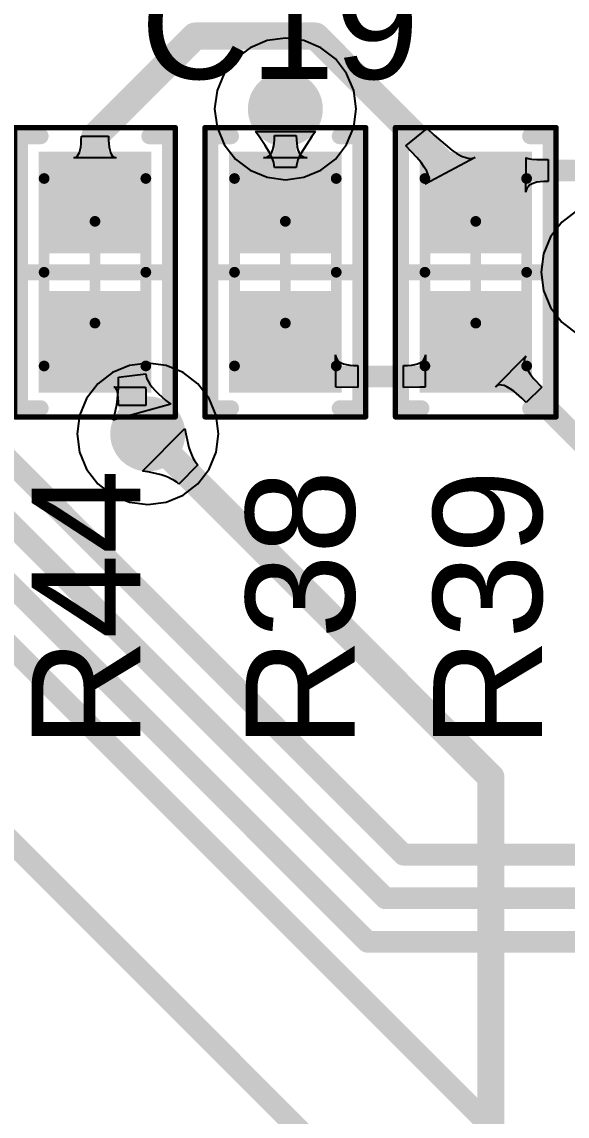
# Model space of a CAD drawing. Header units: inches. Extents: x -0.01 to 3.94, y -0.06 to 4.68.
# Drawn here: x 1.4131 to 1.6136, y 2.6799 to 3.082 of the extents above; entities that cross this region are included whole.
import ezdxf

# ---------------------------------------------------------------- set-up
doc = ezdxf.new("R2010")
doc.units = ezdxf.units.IN
doc.header["$MEASUREMENT"] = 0
for name, color, linetype in [('Bottom Layer', 5, 'Continuous'), ('Int1 -GND)', 16, 'Continuous'), ('Int2 -PWR)', 76, 'Continuous'), ('Top 3D Body', 56, 'Continuous'), ('Top Courtyard', 56, 'Continuous'), ('Top Layer', 1, 'Continuous'), ('Top Overlay', 2, 'Continuous'), ('Top Paste', 8, 'Continuous'), ('Top Solder', 216, 'Continuous'), ('Via Holes', 16, 'Continuous')]:
    doc.layers.add(name, color=color, linetype=linetype)
doc.styles.add('Arial', font='', dxfattribs={"height": 0.2})
doc.styles.get('Arial').set_extended_font_data('Arial')

# ---------------------------------------------------------------- blocks, each defined once
blk = doc.blocks.new('RES_0603_1608_510')
at = {"layer": 'Top Layer'}
for points in [[(-0.0423224, -0.0187009), (-0.0423224, 0.0187007), (-0.008857800000000002, 0.0187007), (-0.008857799999999997, -0.0187009)], [(0.008857600000000004, -0.0187009), (0.008857599999999997, 0.0187007), (0.0423222, 0.0187007), (0.0423222, -0.0187009)]]:
    blk.add_hatch(color=1, dxfattribs=at).paths.add_polyline_path(points)
at = {"layer": 'Top Paste'}
for points in [[(-0.0423224, -0.0187009), (-0.0423224, 0.0187007), (-0.008857800000000002, 0.0187007), (-0.008857799999999997, -0.0187009)], [(0.008857600000000004, -0.0187009), (0.008857599999999997, 0.0187007), (0.0423222, 0.0187007), (0.0423222, -0.0187009)]]:
    blk.add_hatch(color=8, dxfattribs=at).paths.add_polyline_path(points)
at = {"layer": 'Top Solder'}
for points in [[(-0.0442909, -0.0206694), (-0.0442909, 0.0206692), (-0.006889300000000003, 0.0206692), (-0.006889299999999998, -0.0206694)], [(0.006889100000000003, -0.0206694), (0.006889099999999997, 0.0206692), (0.0442907, 0.0206692), (0.0442907, -0.0206694)]]:
    blk.add_hatch(color=216, dxfattribs=at).paths.add_polyline_path(points)
at = {"layer": 'Top 3D Body'}
for points in [[(0.0344479, 0.0186999, 0.003937, 0.003937, 0), (-0.0344481, 0.0186999, 0.003937, 0.003937, 0)], [(-0.0344481, -0.0187001, 0.003937, 0.003937, 0), (-0.0344481, 0.0186999, 0.003937, 0.003937, 0)], [(0.0344479, -0.0187001, 0.003937, 0.003937, 0), (0.0344479, 0.0186999, 0.003937, 0.003937, 0)], [(0.0344479, -0.0187001, 0.003937, 0.003937, 0), (-0.0344481, -0.0187001, 0.003937, 0.003937, 0)]]:
    blk.add_lwpolyline(points, format="xyseb", dxfattribs=at)
for points in [[(-0.0354323, 0.0186999, 0.0019685, 0.0019685, 1), (-0.0334639, 0.0186999, 0.0019685, 0.0019685, 1)], [(-0.0354323, 0.0186999, 0.0019685, 0.0019685, 1), (-0.0334639, 0.0186999, 0.0019685, 0.0019685, 1)], [(0.0334637, 0.0186999, 0.0019685, 0.0019685, 1), (0.0354321, 0.0186999, 0.0019685, 0.0019685, 1)], [(0.0334637, 0.0186999, 0.0019685, 0.0019685, 1), (0.0354321, 0.0186999, 0.0019685, 0.0019685, 1)], [(-0.0354323, -0.0187001, 0.0019685, 0.0019685, 1), (-0.0334639, -0.0187001, 0.0019685, 0.0019685, 1)], [(-0.0354323, -0.0187001, 0.0019685, 0.0019685, 1), (-0.0334639, -0.0187001, 0.0019685, 0.0019685, 1)], [(0.0334637, -0.0187001, 0.0019685, 0.0019685, 1), (0.0354321, -0.0187001, 0.0019685, 0.0019685, 1)], [(0.0334637, -0.0187001, 0.0019685, 0.0019685, 1), (0.0354321, -0.0187001, 0.0019685, 0.0019685, 1)]]:
    blk.add_lwpolyline(points, format="xyseb", close=True, dxfattribs=at)
at = {"layer": 'Top Courtyard'}
for points in [[(0.0531499, 0.0295279, 0.0019685, 0.0019685, 0), (-0.0531501, 0.0295279, 0.0019685, 0.0019685, 0)], [(-0.0531501, -0.0295281, 0.0019685, 0.0019685, 0), (-0.0531501, 0.0295279, 0.0019685, 0.0019685, 0)], [(0.0531499, -0.0295281, 0.0019685, 0.0019685, 0), (0.0531499, 0.0295279, 0.0019685, 0.0019685, 0)], [(-1e-07, -0.0187001, 0.003937, 0.003937, 0), (-1e-07, 0.0186999, 0.003937, 0.003937, 0)], [(0.0186999, -1e-07, 0.003937, 0.003937, 0), (-0.0187001, -1e-07, 0.003937, 0.003937, 0)], [(0.0531499, -0.0295281, 0.0019685, 0.0019685, 0), (-0.0531501, -0.0295281, 0.0019685, 0.0019685, 0)]]:
    blk.add_lwpolyline(points, format="xyseb", dxfattribs=at)
for points in [[(-0.0536422, 0.0295279, 0.0009842, 0.0009842, 1), (-0.052658, 0.0295279, 0.0009842, 0.0009842, 1)], [(-0.0536422, 0.0295279, 0.0009842, 0.0009842, 1), (-0.052658, 0.0295279, 0.0009842, 0.0009842, 1)], [(0.0526578, 0.0295279, 0.0009842, 0.0009842, 1), (0.053642, 0.0295279, 0.0009842, 0.0009842, 1)], [(0.0526578, 0.0295279, 0.0009842, 0.0009842, 1), (0.053642, 0.0295279, 0.0009842, 0.0009842, 1)], [(-0.0009843, 0.0186999, 0.0019685, 0.0019685, 1), (0.0009841, 0.0186999, 0.0019685, 0.0019685, 1)], [(-0.0196843, -1e-07, 0.0019685, 0.0019685, 1), (-0.0177159, -1e-07, 0.0019685, 0.0019685, 1)], [(0.0177157, -1e-07, 0.0019685, 0.0019685, 1), (0.0196841, -1e-07, 0.0019685, 0.0019685, 1)], [(-0.0009843, -0.0187001, 0.0019685, 0.0019685, 1), (0.0009841, -0.0187001, 0.0019685, 0.0019685, 1)], [(-0.0536422, -0.0295281, 0.0009842, 0.0009842, 1), (-0.052658, -0.0295281, 0.0009842, 0.0009842, 1)], [(-0.0536422, -0.0295281, 0.0009842, 0.0009842, 1), (-0.052658, -0.0295281, 0.0009842, 0.0009842, 1)], [(0.0526578, -0.0295281, 0.0009842, 0.0009842, 1), (0.053642, -0.0295281, 0.0009842, 0.0009842, 1)], [(0.0526578, -0.0295281, 0.0009842, 0.0009842, 1), (0.053642, -0.0295281, 0.0009842, 0.0009842, 1)]]:
    blk.add_lwpolyline(points, format="xyseb", close=True, dxfattribs=at)
at = {"layer": 'Top Overlay'}
for points in [[(0.0499999, 0.0275599, 0.0059055, 0.0059055, 0), (-0.0500001, 0.0275599, 0.0059055, 0.0059055, 0)], [(-0.0500001, 0.0199999, 0.0059055, 0.0059055, 0), (-0.0500001, 0.0275599, 0.0059055, 0.0059055, 0)], [(-1e-07, -0.0275581, 0.0059055, 0.0059055, 0), (-1e-07, 0.0275599, 0.0059055, 0.0059055, 0)], [(0.0499999, 0.0199999, 0.0059055, 0.0059055, 0), (0.0499999, 0.0275599, 0.0059055, 0.0059055, 0)], [(-0.0500001, -0.0275581, 0.0059055, 0.0059055, 0), (-0.0500001, -0.0200001, 0.0059055, 0.0059055, 0)], [(0.0499999, -0.0275581, 0.0059055, 0.0059055, 0), (0.0499999, -0.0200001, 0.0059055, 0.0059055, 0)], [(0.0499999, -0.0275581, 0.0059055, 0.0059055, 0), (-0.0500001, -0.0275581, 0.0059055, 0.0059055, 0)]]:
    blk.add_lwpolyline(points, format="xyseb", dxfattribs=at)
for points in [[(-0.0514765, 0.0275599, 0.0029527, 0.0029527, 1), (-0.0485237, 0.0275599, 0.0029527, 0.0029527, 1)], [(-0.0514765, 0.0275599, 0.0029527, 0.0029527, 1), (-0.0485237, 0.0275599, 0.0029527, 0.0029527, 1)], [(-0.0014765, 0.0275599, 0.0029527, 0.0029527, 1), (0.0014763, 0.0275599, 0.0029527, 0.0029527, 1)], [(0.0485235, 0.0275599, 0.0029527, 0.0029527, 1), (0.0514763, 0.0275599, 0.0029527, 0.0029527, 1)], [(0.0485235, 0.0275599, 0.0029527, 0.0029527, 1), (0.0514763, 0.0275599, 0.0029527, 0.0029527, 1)], [(-0.0514765, 0.0199999, 0.0029527, 0.0029527, 1), (-0.0485237, 0.0199999, 0.0029527, 0.0029527, 1)], [(0.0485235, 0.0199999, 0.0029527, 0.0029527, 1), (0.0514763, 0.0199999, 0.0029527, 0.0029527, 1)], [(-0.0514765, -0.0200001, 0.0029527, 0.0029527, 1), (-0.0485237, -0.0200001, 0.0029527, 0.0029527, 1)], [(0.0485235, -0.0200001, 0.0029527, 0.0029527, 1), (0.0514763, -0.0200001, 0.0029527, 0.0029527, 1)], [(-0.0514765, -0.0275581, 0.0029527, 0.0029527, 1), (-0.0485237, -0.0275581, 0.0029527, 0.0029527, 1)], [(-0.0514765, -0.0275581, 0.0029527, 0.0029527, 1), (-0.0485237, -0.0275581, 0.0029527, 0.0029527, 1)], [(-0.0014765, -0.0275581, 0.0029527, 0.0029527, 1), (0.0014763, -0.0275581, 0.0029527, 0.0029527, 1)], [(0.0485235, -0.0275581, 0.0029527, 0.0029527, 1), (0.0514763, -0.0275581, 0.0029527, 0.0029527, 1)], [(0.0485235, -0.0275581, 0.0029527, 0.0029527, 1), (0.0514763, -0.0275581, 0.0029527, 0.0029527, 1)]]:
    blk.add_lwpolyline(points, format="xyseb", close=True, dxfattribs=at)
blk = doc.blocks.new('RES_0603_1608_515')
at = {"layer": 'Top Layer'}
for points in [[(-0.0423222, -0.0187007), (-0.0423222, 0.0187009), (-0.0088576, 0.0187009), (-0.0088576, -0.0187007)], [(0.0088578, -0.0187007), (0.0088578, 0.0187009), (0.0423224, 0.0187009), (0.0423224, -0.0187007)]]:
    blk.add_hatch(color=1, dxfattribs=at).paths.add_polyline_path(points)
at = {"layer": 'Top Paste'}
for points in [[(-0.0423222, -0.0187007), (-0.0423222, 0.0187009), (-0.0088576, 0.0187009), (-0.0088576, -0.0187007)], [(0.0088578, -0.0187007), (0.0088578, 0.0187009), (0.0423224, 0.0187009), (0.0423224, -0.0187007)]]:
    blk.add_hatch(color=8, dxfattribs=at).paths.add_polyline_path(points)
at = {"layer": 'Top Solder'}
for points in [[(-0.0442907, -0.0206692), (-0.0442907, 0.0206694), (-0.0068891, 0.0206694), (-0.0068891, -0.0206692)], [(0.0068893, -0.0206692), (0.0068893, 0.0206694), (0.0442909, 0.0206694), (0.0442909, -0.0206692)]]:
    blk.add_hatch(color=216, dxfattribs=at).paths.add_polyline_path(points)
at = {"layer": 'Top 3D Body'}
for points in [[(-0.0344479, 0.0187001, 0.003937, 0.003937, 0), (0.0344481, 0.0187001, 0.003937, 0.003937, 0)], [(-0.0344479, 0.0187001, 0.003937, 0.003937, 0), (-0.0344479, -0.0186999, 0.003937, 0.003937, 0)], [(0.0344481, 0.0187001, 0.003937, 0.003937, 0), (0.0344481, -0.0186999, 0.003937, 0.003937, 0)], [(-0.0344479, -0.0186999, 0.003937, 0.003937, 0), (0.0344481, -0.0186999, 0.003937, 0.003937, 0)]]:
    blk.add_lwpolyline(points, format="xyseb", dxfattribs=at)
for points in [[(-0.0354321, 0.0187001, 0.0019685, 0.0019685, 1), (-0.0334637, 0.0187001, 0.0019685, 0.0019685, 1)], [(-0.0354321, 0.0187001, 0.0019685, 0.0019685, 1), (-0.0334637, 0.0187001, 0.0019685, 0.0019685, 1)], [(0.0334639, 0.0187001, 0.0019685, 0.0019685, 1), (0.0354323, 0.0187001, 0.0019685, 0.0019685, 1)], [(0.0334639, 0.0187001, 0.0019685, 0.0019685, 1), (0.0354323, 0.0187001, 0.0019685, 0.0019685, 1)], [(-0.0354321, -0.0186999, 0.0019685, 0.0019685, 1), (-0.0334637, -0.0186999, 0.0019685, 0.0019685, 1)], [(-0.0354321, -0.0186999, 0.0019685, 0.0019685, 1), (-0.0334637, -0.0186999, 0.0019685, 0.0019685, 1)], [(0.0334639, -0.0186999, 0.0019685, 0.0019685, 1), (0.0354323, -0.0186999, 0.0019685, 0.0019685, 1)], [(0.0334639, -0.0186999, 0.0019685, 0.0019685, 1), (0.0354323, -0.0186999, 0.0019685, 0.0019685, 1)]]:
    blk.add_lwpolyline(points, format="xyseb", close=True, dxfattribs=at)
at = {"layer": 'Top Courtyard'}
for points in [[(-0.0531499, 0.0295281, 0.0019685, 0.0019685, 0), (0.0531501, 0.0295281, 0.0019685, 0.0019685, 0)], [(-0.0531499, 0.0295281, 0.0019685, 0.0019685, 0), (-0.0531499, -0.0295279, 0.0019685, 0.0019685, 0)], [(0.0531501, 0.0295281, 0.0019685, 0.0019685, 0), (0.0531501, -0.0295279, 0.0019685, 0.0019685, 0)], [(1e-07, 0.0187001, 0.003937, 0.003937, 0), (1e-07, -0.0186999, 0.003937, 0.003937, 0)], [(-0.0186999, 1e-07, 0.003937, 0.003937, 0), (0.0187001, 1e-07, 0.003937, 0.003937, 0)], [(-0.0531499, -0.0295279, 0.0019685, 0.0019685, 0), (0.0531501, -0.0295279, 0.0019685, 0.0019685, 0)]]:
    blk.add_lwpolyline(points, format="xyseb", dxfattribs=at)
for points in [[(-0.053642, 0.0295281, 0.0009842, 0.0009842, 1), (-0.0526578, 0.0295281, 0.0009842, 0.0009842, 1)], [(-0.053642, 0.0295281, 0.0009842, 0.0009842, 1), (-0.0526578, 0.0295281, 0.0009842, 0.0009842, 1)], [(0.052658, 0.0295281, 0.0009842, 0.0009842, 1), (0.0536422, 0.0295281, 0.0009842, 0.0009842, 1)], [(0.052658, 0.0295281, 0.0009842, 0.0009842, 1), (0.0536422, 0.0295281, 0.0009842, 0.0009842, 1)], [(-0.0009841, 0.0187001, 0.0019685, 0.0019685, 1), (0.0009843, 0.0187001, 0.0019685, 0.0019685, 1)], [(-0.0196841, 1e-07, 0.0019685, 0.0019685, 1), (-0.0177157, 1e-07, 0.0019685, 0.0019685, 1)], [(0.0177159, 1e-07, 0.0019685, 0.0019685, 1), (0.0196843, 1e-07, 0.0019685, 0.0019685, 1)], [(-0.0009841, -0.0186999, 0.0019685, 0.0019685, 1), (0.0009843, -0.0186999, 0.0019685, 0.0019685, 1)], [(-0.053642, -0.0295279, 0.0009842, 0.0009842, 1), (-0.0526578, -0.0295279, 0.0009842, 0.0009842, 1)], [(-0.053642, -0.0295279, 0.0009842, 0.0009842, 1), (-0.0526578, -0.0295279, 0.0009842, 0.0009842, 1)], [(0.052658, -0.0295279, 0.0009842, 0.0009842, 1), (0.0536422, -0.0295279, 0.0009842, 0.0009842, 1)], [(0.052658, -0.0295279, 0.0009842, 0.0009842, 1), (0.0536422, -0.0295279, 0.0009842, 0.0009842, 1)]]:
    blk.add_lwpolyline(points, format="xyseb", close=True, dxfattribs=at)
at = {"layer": 'Top Overlay'}
for points in [[(-0.0499999, 0.0275581, 0.0059055, 0.0059055, 0), (0.0500001, 0.0275581, 0.0059055, 0.0059055, 0)], [(-0.0499999, 0.0275581, 0.0059055, 0.0059055, 0), (-0.0499999, 0.0200001, 0.0059055, 0.0059055, 0)], [(1e-07, 0.0275581, 0.0059055, 0.0059055, 0), (1e-07, -0.0275599, 0.0059055, 0.0059055, 0)], [(0.0500001, 0.0275581, 0.0059055, 0.0059055, 0), (0.0500001, 0.0200001, 0.0059055, 0.0059055, 0)], [(-0.0499999, -0.0199999, 0.0059055, 0.0059055, 0), (-0.0499999, -0.0275599, 0.0059055, 0.0059055, 0)], [(0.0500001, -0.0199999, 0.0059055, 0.0059055, 0), (0.0500001, -0.0275599, 0.0059055, 0.0059055, 0)], [(-0.0499999, -0.0275599, 0.0059055, 0.0059055, 0), (0.0500001, -0.0275599, 0.0059055, 0.0059055, 0)]]:
    blk.add_lwpolyline(points, format="xyseb", dxfattribs=at)
for points in [[(-0.0514763, 0.0275581, 0.0029527, 0.0029527, 1), (-0.0485235, 0.0275581, 0.0029527, 0.0029527, 1)], [(-0.0514763, 0.0275581, 0.0029527, 0.0029527, 1), (-0.0485235, 0.0275581, 0.0029527, 0.0029527, 1)], [(-0.0014763, 0.0275581, 0.0029527, 0.0029527, 1), (0.0014765, 0.0275581, 0.0029527, 0.0029527, 1)], [(0.0485237, 0.0275581, 0.0029527, 0.0029527, 1), (0.0514765, 0.0275581, 0.0029527, 0.0029527, 1)], [(0.0485237, 0.0275581, 0.0029527, 0.0029527, 1), (0.0514765, 0.0275581, 0.0029527, 0.0029527, 1)], [(-0.0514763, 0.0200001, 0.0029527, 0.0029527, 1), (-0.0485235, 0.0200001, 0.0029527, 0.0029527, 1)], [(0.0485237, 0.0200001, 0.0029527, 0.0029527, 1), (0.0514765, 0.0200001, 0.0029527, 0.0029527, 1)], [(-0.0514763, -0.0199999, 0.0029527, 0.0029527, 1), (-0.0485235, -0.0199999, 0.0029527, 0.0029527, 1)], [(0.0485237, -0.0199999, 0.0029527, 0.0029527, 1), (0.0514765, -0.0199999, 0.0029527, 0.0029527, 1)], [(-0.0514763, -0.0275599, 0.0029527, 0.0029527, 1), (-0.0485235, -0.0275599, 0.0029527, 0.0029527, 1)], [(-0.0514763, -0.0275599, 0.0029527, 0.0029527, 1), (-0.0485235, -0.0275599, 0.0029527, 0.0029527, 1)], [(-0.0014763, -0.0275599, 0.0029527, 0.0029527, 1), (0.0014765, -0.0275599, 0.0029527, 0.0029527, 1)], [(0.0485237, -0.0275599, 0.0029527, 0.0029527, 1), (0.0514765, -0.0275599, 0.0029527, 0.0029527, 1)], [(0.0485237, -0.0275599, 0.0029527, 0.0029527, 1), (0.0514765, -0.0275599, 0.0029527, 0.0029527, 1)]]:
    blk.add_lwpolyline(points, format="xyseb", close=True, dxfattribs=at)
blk = doc.blocks.new('RES_0603_1608_516')
at = {"layer": 'Top Layer'}
for points in [[(-0.0423224, -0.0187009), (-0.0423224, 0.0187007), (-0.008857800000000002, 0.0187007), (-0.008857799999999997, -0.0187009)], [(0.008857600000000004, -0.0187009), (0.008857599999999997, 0.0187007), (0.0423222, 0.0187007), (0.0423222, -0.0187009)]]:
    blk.add_hatch(color=1, dxfattribs=at).paths.add_polyline_path(points)
at = {"layer": 'Top Paste'}
for points in [[(-0.0423224, -0.0187009), (-0.0423224, 0.0187007), (-0.008857800000000002, 0.0187007), (-0.008857799999999997, -0.0187009)], [(0.008857600000000004, -0.0187009), (0.008857599999999997, 0.0187007), (0.0423222, 0.0187007), (0.0423222, -0.0187009)]]:
    blk.add_hatch(color=8, dxfattribs=at).paths.add_polyline_path(points)
at = {"layer": 'Top Solder'}
for points in [[(-0.0442909, -0.0206694), (-0.0442909, 0.0206692), (-0.006889300000000003, 0.0206692), (-0.006889299999999998, -0.0206694)], [(0.006889100000000003, -0.0206694), (0.006889099999999997, 0.0206692), (0.0442907, 0.0206692), (0.0442907, -0.0206694)]]:
    blk.add_hatch(color=216, dxfattribs=at).paths.add_polyline_path(points)
at = {"layer": 'Top 3D Body'}
for points in [[(0.0344479, 0.0186999, 0.003937, 0.003937, 0), (-0.0344481, 0.0186999, 0.003937, 0.003937, 0)], [(-0.0344481, -0.0187001, 0.003937, 0.003937, 0), (-0.0344481, 0.0186999, 0.003937, 0.003937, 0)], [(0.0344479, -0.0187001, 0.003937, 0.003937, 0), (0.0344479, 0.0186999, 0.003937, 0.003937, 0)], [(0.0344479, -0.0187001, 0.003937, 0.003937, 0), (-0.0344481, -0.0187001, 0.003937, 0.003937, 0)]]:
    blk.add_lwpolyline(points, format="xyseb", dxfattribs=at)
for points in [[(-0.0354323, 0.0186999, 0.0019685, 0.0019685, 1), (-0.0334639, 0.0186999, 0.0019685, 0.0019685, 1)], [(-0.0354323, 0.0186999, 0.0019685, 0.0019685, 1), (-0.0334639, 0.0186999, 0.0019685, 0.0019685, 1)], [(0.0334637, 0.0186999, 0.0019685, 0.0019685, 1), (0.0354321, 0.0186999, 0.0019685, 0.0019685, 1)], [(0.0334637, 0.0186999, 0.0019685, 0.0019685, 1), (0.0354321, 0.0186999, 0.0019685, 0.0019685, 1)], [(-0.0354323, -0.0187001, 0.0019685, 0.0019685, 1), (-0.0334639, -0.0187001, 0.0019685, 0.0019685, 1)], [(-0.0354323, -0.0187001, 0.0019685, 0.0019685, 1), (-0.0334639, -0.0187001, 0.0019685, 0.0019685, 1)], [(0.0334637, -0.0187001, 0.0019685, 0.0019685, 1), (0.0354321, -0.0187001, 0.0019685, 0.0019685, 1)], [(0.0334637, -0.0187001, 0.0019685, 0.0019685, 1), (0.0354321, -0.0187001, 0.0019685, 0.0019685, 1)]]:
    blk.add_lwpolyline(points, format="xyseb", close=True, dxfattribs=at)
at = {"layer": 'Top Courtyard'}
for points in [[(0.0531499, 0.0295279, 0.0019685, 0.0019685, 0), (-0.0531501, 0.0295279, 0.0019685, 0.0019685, 0)], [(-0.0531501, -0.0295281, 0.0019685, 0.0019685, 0), (-0.0531501, 0.0295279, 0.0019685, 0.0019685, 0)], [(0.0531499, -0.0295281, 0.0019685, 0.0019685, 0), (0.0531499, 0.0295279, 0.0019685, 0.0019685, 0)], [(-1e-07, -0.0187001, 0.003937, 0.003937, 0), (-1e-07, 0.0186999, 0.003937, 0.003937, 0)], [(0.0186999, -1e-07, 0.003937, 0.003937, 0), (-0.0187001, -1e-07, 0.003937, 0.003937, 0)], [(0.0531499, -0.0295281, 0.0019685, 0.0019685, 0), (-0.0531501, -0.0295281, 0.0019685, 0.0019685, 0)]]:
    blk.add_lwpolyline(points, format="xyseb", dxfattribs=at)
for points in [[(-0.0536422, 0.0295279, 0.0009842, 0.0009842, 1), (-0.052658, 0.0295279, 0.0009842, 0.0009842, 1)], [(-0.0536422, 0.0295279, 0.0009842, 0.0009842, 1), (-0.052658, 0.0295279, 0.0009842, 0.0009842, 1)], [(0.0526578, 0.0295279, 0.0009842, 0.0009842, 1), (0.053642, 0.0295279, 0.0009842, 0.0009842, 1)], [(0.0526578, 0.0295279, 0.0009842, 0.0009842, 1), (0.053642, 0.0295279, 0.0009842, 0.0009842, 1)], [(-0.0009843, 0.0186999, 0.0019685, 0.0019685, 1), (0.0009841, 0.0186999, 0.0019685, 0.0019685, 1)], [(-0.0196843, -1e-07, 0.0019685, 0.0019685, 1), (-0.0177159, -1e-07, 0.0019685, 0.0019685, 1)], [(0.0177157, -1e-07, 0.0019685, 0.0019685, 1), (0.0196841, -1e-07, 0.0019685, 0.0019685, 1)], [(-0.0009843, -0.0187001, 0.0019685, 0.0019685, 1), (0.0009841, -0.0187001, 0.0019685, 0.0019685, 1)], [(-0.0536422, -0.0295281, 0.0009842, 0.0009842, 1), (-0.052658, -0.0295281, 0.0009842, 0.0009842, 1)], [(-0.0536422, -0.0295281, 0.0009842, 0.0009842, 1), (-0.052658, -0.0295281, 0.0009842, 0.0009842, 1)], [(0.0526578, -0.0295281, 0.0009842, 0.0009842, 1), (0.053642, -0.0295281, 0.0009842, 0.0009842, 1)], [(0.0526578, -0.0295281, 0.0009842, 0.0009842, 1), (0.053642, -0.0295281, 0.0009842, 0.0009842, 1)]]:
    blk.add_lwpolyline(points, format="xyseb", close=True, dxfattribs=at)
at = {"layer": 'Top Overlay'}
for points in [[(0.0499999, 0.0275599, 0.0059055, 0.0059055, 0), (-0.0500001, 0.0275599, 0.0059055, 0.0059055, 0)], [(-0.0500001, 0.0199999, 0.0059055, 0.0059055, 0), (-0.0500001, 0.0275599, 0.0059055, 0.0059055, 0)], [(-1e-07, -0.0275581, 0.0059055, 0.0059055, 0), (-1e-07, 0.0275599, 0.0059055, 0.0059055, 0)], [(0.0499999, 0.0199999, 0.0059055, 0.0059055, 0), (0.0499999, 0.0275599, 0.0059055, 0.0059055, 0)], [(-0.0500001, -0.0275581, 0.0059055, 0.0059055, 0), (-0.0500001, -0.0200001, 0.0059055, 0.0059055, 0)], [(0.0499999, -0.0275581, 0.0059055, 0.0059055, 0), (0.0499999, -0.0200001, 0.0059055, 0.0059055, 0)], [(0.0499999, -0.0275581, 0.0059055, 0.0059055, 0), (-0.0500001, -0.0275581, 0.0059055, 0.0059055, 0)]]:
    blk.add_lwpolyline(points, format="xyseb", dxfattribs=at)
for points in [[(-0.0514765, 0.0275599, 0.0029527, 0.0029527, 1), (-0.0485237, 0.0275599, 0.0029527, 0.0029527, 1)], [(-0.0514765, 0.0275599, 0.0029527, 0.0029527, 1), (-0.0485237, 0.0275599, 0.0029527, 0.0029527, 1)], [(-0.0014765, 0.0275599, 0.0029527, 0.0029527, 1), (0.0014763, 0.0275599, 0.0029527, 0.0029527, 1)], [(0.0485235, 0.0275599, 0.0029527, 0.0029527, 1), (0.0514763, 0.0275599, 0.0029527, 0.0029527, 1)], [(0.0485235, 0.0275599, 0.0029527, 0.0029527, 1), (0.0514763, 0.0275599, 0.0029527, 0.0029527, 1)], [(-0.0514765, 0.0199999, 0.0029527, 0.0029527, 1), (-0.0485237, 0.0199999, 0.0029527, 0.0029527, 1)], [(0.0485235, 0.0199999, 0.0029527, 0.0029527, 1), (0.0514763, 0.0199999, 0.0029527, 0.0029527, 1)], [(-0.0514765, -0.0200001, 0.0029527, 0.0029527, 1), (-0.0485237, -0.0200001, 0.0029527, 0.0029527, 1)], [(0.0485235, -0.0200001, 0.0029527, 0.0029527, 1), (0.0514763, -0.0200001, 0.0029527, 0.0029527, 1)], [(-0.0514765, -0.0275581, 0.0029527, 0.0029527, 1), (-0.0485237, -0.0275581, 0.0029527, 0.0029527, 1)], [(-0.0514765, -0.0275581, 0.0029527, 0.0029527, 1), (-0.0485237, -0.0275581, 0.0029527, 0.0029527, 1)], [(-0.0014765, -0.0275581, 0.0029527, 0.0029527, 1), (0.0014763, -0.0275581, 0.0029527, 0.0029527, 1)], [(0.0485235, -0.0275581, 0.0029527, 0.0029527, 1), (0.0514763, -0.0275581, 0.0029527, 0.0029527, 1)], [(0.0485235, -0.0275581, 0.0029527, 0.0029527, 1), (0.0514763, -0.0275581, 0.0029527, 0.0029527, 1)]]:
    blk.add_lwpolyline(points, format="xyseb", close=True, dxfattribs=at)

msp = doc.modelspace()

# ---------------------------------------------------------------- hatches: boundary and pattern name
at = {"layer": 'Bottom Layer'}
h = msp.add_hatch(color=5, dxfattribs=at)
edge = h.paths.add_edge_path()
edge.add_arc((1.51, 3.05), 0.0137795, 0, 360)
h = msp.add_hatch(color=5, dxfattribs=at)
edge = h.paths.add_edge_path()
edge.add_arc((1.4594078, 2.9305922), 0.0137795, 0, 360)
at = {"layer": 'Int1 -GND)'}
h = msp.add_hatch(color=7, dxfattribs=at)
edge = h.paths.add_edge_path()
edge.add_arc((1.51, 3.05), 0.0137795, 0, 360)
h = msp.add_hatch(color=7, dxfattribs=at)
edge = h.paths.add_edge_path()
edge.add_arc((1.4594078, 2.9305922), 0.0137795, 0, 360)
at = {"layer": 'Int2 -PWR)'}
h = msp.add_hatch(color=7, dxfattribs=at)
edge = h.paths.add_edge_path()
edge.add_arc((1.51, 3.05), 0.0137795, 0, 360)
h = msp.add_hatch(color=7, dxfattribs=at)
edge = h.paths.add_edge_path()
edge.add_arc((1.4594078, 2.9305922), 0.0137795, 0, 360)
at = {"layer": 'Top Layer'}
h = msp.add_hatch(color=1, dxfattribs=at)
edge = h.paths.add_edge_path()
edge.add_arc((1.51, 3.05), 0.0137795, 0, 360)
h = msp.add_hatch(color=1, dxfattribs=at)
edge = h.paths.add_edge_path()
edge.add_arc((1.4594078, 2.9305922), 0.0137795, 0, 360)
at = {"layer": 'Via Holes'}
h = msp.add_hatch(color=7, dxfattribs=at)
edge = h.paths.add_edge_path()
edge.add_arc((1.51, 3.05), 0.0068897, 0, 360)
h = msp.add_hatch(color=7, dxfattribs=at)
edge = h.paths.add_edge_path()
edge.add_arc((1.4594078, 2.9305922), 0.0068897, 0, 360)

# ---------------------------------------------------------------- linework, layer by layer
at = {"layer": 'Bottom Layer'}
for p, q in [((1.4574675, 2.9169499), (1.4730501, 2.9325325)), ((1.4730501, 2.9325325), (1.4733523, 2.9306131)), ((1.4733523, 2.9306131), (1.4744985, 2.9256367)), ((1.4744985, 2.9256367), (1.4749605, 2.9242385)), ((1.4749605, 2.9242385), (1.4754623, 2.9229706)), ((1.4754623, 2.9229706), (1.4760041, 2.921833)), ((1.4760041, 2.921833), (1.4765858, 2.9208257)), ((1.4765858, 2.9208257), (1.4772075, 2.9199487)), ((1.4772075, 2.9199487), (1.477869, 2.919202)), ((1.4593869, 2.9166477), (1.4574675, 2.9169499)), ((1.461176, 2.9163055), (1.4593869, 2.9166477)), ((1.4643633, 2.9155015), (1.461176, 2.9163055)), ((1.4657615, 2.9150395), (1.4643633, 2.9155015)), ((1.477869, 2.919202), (1.470798, 2.912131)), ((1.4670294, 2.9145377), (1.4657615, 2.9150395)), ((1.468167, 2.9139959), (1.4670294, 2.9145377)), ((1.4691743, 2.9134142), (1.468167, 2.9139959)), ((1.4700513, 2.9127925), (1.4691743, 2.9134142)), ((1.470798, 2.912131), (1.4700513, 2.9127925))]:
    msp.add_line(p, q, dxfattribs=at)
for points in [[(1.23, 2.96, 0.008, 0.008, 0), (1.5685355, 2.6214645, 0.008, 0.008, 0)], [(1.4594078, 2.9305922, 0.01, 0.01, 0), (1.5855355, 2.8044645, 0.01, 0.01, 0)], [(1.5855355, 0.7295243, 0.01, 0.01, 0), (1.5855355, 2.8044645, 0.01, 0.01, 0)]]:
    msp.add_lwpolyline(points, format="xyseb", dxfattribs=at)
for points in [[(1.4569078, 2.9305922, 0.005, 0.005, 1), (1.4619078, 2.9305922, 0.005, 0.005, 1)], [(1.5830355, 2.8044645, 0.005, 0.005, 1), (1.5880355, 2.8044645, 0.005, 0.005, 1)], [(1.5830355, 2.8044645, 0.005, 0.005, 1), (1.5880355, 2.8044645, 0.005, 0.005, 1)]]:
    msp.add_lwpolyline(points, format="xyseb", close=True, dxfattribs=at)
at = {"layer": 'Int1 -GND)'}
for p, q in [((1.452678, 2.9557082), (1.4464068, 2.9531106)), ((1.4594078, 2.9565942), (1.452678, 2.9557082)), ((1.4661376, 2.9557082), (1.4594078, 2.9565942)), ((1.4724088, 2.9531106), (1.4661376, 2.9557082)), ((1.4464068, 2.9531106), (1.4410216, 2.9489784)), ((1.477794, 2.9489784), (1.4724088, 2.9531106)), ((1.4410216, 2.9489784), (1.4368894, 2.9435932)), ((1.4819262, 2.9435932), (1.477794, 2.9489784)), ((1.4368894, 2.9435932), (1.4342918, 2.937322)), ((1.4845238, 2.937322), (1.4819262, 2.9435932)), ((1.4342918, 2.937322), (1.4334058, 2.9305922)), ((1.4854098, 2.9305922), (1.4845238, 2.937322)), ((1.4334058, 2.9305922), (1.4342918, 2.9238624)), ((1.4845238, 2.9238624), (1.4854098, 2.9305922)), ((1.4342918, 2.9238624), (1.4368894, 2.9175912)), ((1.4819262, 2.9175912), (1.4845238, 2.9238624)), ((1.4368894, 2.9175912), (1.4410216, 2.912206)), ((1.477794, 2.912206), (1.4819262, 2.9175912)), ((1.4410216, 2.912206), (1.4464068, 2.9080738)), ((1.4724088, 2.9080738), (1.477794, 2.912206)), ((1.4464068, 2.9080738), (1.452678, 2.9054762)), ((1.4661376, 2.9054762), (1.4724088, 2.9080738)), ((1.452678, 2.9054762), (1.4594078, 2.9045902)), ((1.4594078, 2.9045902), (1.4661376, 2.9054762))]:
    msp.add_line(p, q, dxfattribs=at)
at = {"layer": 'Int2 -PWR)'}
for p, q in [((1.496999, 3.0725184), (1.4916138, 3.0683862)), ((1.5032702, 3.075116), (1.496999, 3.0725184)), ((1.51, 3.076002), (1.5032702, 3.075116)), ((1.5167298, 3.075116), (1.51, 3.076002)), ((1.523001, 3.0725184), (1.5167298, 3.075116)), ((1.5283862, 3.0683862), (1.523001, 3.0725184)), ((1.4916138, 3.0683862), (1.4874816, 3.063001)), ((1.5325184, 3.063001), (1.5283862, 3.0683862)), ((1.4874816, 3.063001), (1.484884, 3.0567298)), ((1.535116, 3.0567298), (1.5325184, 3.063001)), ((1.484884, 3.0567298), (1.483998, 3.05)), ((1.536002, 3.05), (1.535116, 3.0567298)), ((1.483998, 3.05), (1.484884, 3.0432702)), ((1.535116, 3.0432702), (1.536002, 3.05)), ((1.484884, 3.0432702), (1.4874816, 3.036999)), ((1.5325184, 3.036999), (1.535116, 3.0432702)), ((1.4874816, 3.036999), (1.4916138, 3.0316138)), ((1.5283862, 3.0316138), (1.5325184, 3.036999)), ((1.4916138, 3.0316138), (1.496999, 3.0274816)), ((1.523001, 3.0274816), (1.5283862, 3.0316138)), ((1.496999, 3.0274816), (1.5032702, 3.024884)), ((1.5032702, 3.024884), (1.51, 3.023998)), ((1.51, 3.023998), (1.5167298, 3.024884)), ((1.5167298, 3.024884), (1.523001, 3.0274816)), ((1.616999, 3.0125184), (1.6116138, 3.0083862)), ((1.6116138, 3.0083862), (1.6074816, 3.003001)), ((1.6074816, 3.003001), (1.604884, 2.9967298)), ((1.604884, 2.9967298), (1.603998, 2.99)), ((1.603998, 2.99), (1.604884, 2.9832702)), ((1.604884, 2.9832702), (1.6074816, 2.976999)), ((1.6074816, 2.976999), (1.6116138, 2.9716138)), ((1.6116138, 2.9716138), (1.616999, 2.9674816)), ((1.452678, 2.9557082), (1.4464068, 2.9531106)), ((1.4594078, 2.9565942), (1.452678, 2.9557082)), ((1.4661376, 2.9557082), (1.4594078, 2.9565942)), ((1.4724088, 2.9531106), (1.4661376, 2.9557082)), ((1.4464068, 2.9531106), (1.4410216, 2.9489784)), ((1.477794, 2.9489784), (1.4724088, 2.9531106)), ((1.4410216, 2.9489784), (1.4368894, 2.9435932)), ((1.4819262, 2.9435932), (1.477794, 2.9489784)), ((1.4368894, 2.9435932), (1.4342918, 2.937322)), ((1.4845238, 2.937322), (1.4819262, 2.9435932)), ((1.4342918, 2.937322), (1.4334058, 2.9305922)), ((1.4854098, 2.9305922), (1.4845238, 2.937322)), ((1.4334058, 2.9305922), (1.4342918, 2.9238624)), ((1.4845238, 2.9238624), (1.4854098, 2.9305922)), ((1.4342918, 2.9238624), (1.4368894, 2.9175912)), ((1.4819262, 2.9175912), (1.4845238, 2.9238624)), ((1.4368894, 2.9175912), (1.4410216, 2.912206)), ((1.477794, 2.912206), (1.4819262, 2.9175912)), ((1.4410216, 2.912206), (1.4464068, 2.9080738)), ((1.4724088, 2.9080738), (1.477794, 2.912206)), ((1.4464068, 2.9080738), (1.452678, 2.9054762)), ((1.4661376, 2.9054762), (1.4724088, 2.9080738)), ((1.452678, 2.9054762), (1.4594078, 2.9045902)), ((1.4594078, 2.9045902), (1.4661376, 2.9054762))]:
    msp.add_line(p, q, dxfattribs=at)
at = {"layer": 'Top Layer'}
for p, q in [((1.5003149, 3.0399114), (1.4989814, 3.0417255)), ((1.4989814, 3.0417255), (1.5210185, 3.0417254)), ((1.5059599, 3.0386596), (1.5059999, 3.0402024)), ((1.5059999, 3.0402024), (1.5139999, 3.0402024)), ((1.5139999, 3.0402024), (1.5140399, 3.0386596)), ((1.5210185, 3.0417254), (1.519685, 3.0399113)), ((1.554348, 3.0364529), (1.5621341, 3.042809)), ((1.5621341, 3.042809), (1.5646652, 3.0403486)), ((1.5646652, 3.0403486), (1.5712407, 3.0348338)), ((1.4347481, 3.035962), (1.434888, 3.0371496)), ((1.434888, 3.0371496), (1.4349719, 3.0384956)), ((1.4349719, 3.0384956), (1.4349999, 3.0399999)), ((1.4349999, 3.0399999), (1.4449999, 3.0399999)), ((1.4449999, 3.0399999), (1.4450279, 3.0384956)), ((1.4450279, 3.0384956), (1.4452517, 3.035962)), ((1.5025608, 3.036614), (1.5003149, 3.0399114)), ((1.5042453, 3.0337576), (1.5025608, 3.036614)), ((1.5056399, 3.0360612), (1.5058399, 3.0372792)), ((1.5058399, 3.0372792), (1.5059599, 3.0386596)), ((1.5140399, 3.0386596), (1.5141599, 3.0372792)), ((1.5141599, 3.0372792), (1.5143599, 3.0360612)), ((1.519685, 3.0399113), (1.5157546, 3.0337575)), ((1.558365, 3.0321531), (1.554348, 3.0364529)), ((1.4322024, 3.0320824), (1.4327339, 3.0321616)), ((1.4477974, 3.0320824), (1.4322024, 3.0320824)), ((1.4327339, 3.0321616), (1.4332095, 3.0323991)), ((1.4332095, 3.0323991), (1.4336291, 3.032795)), ((1.4336291, 3.032795), (1.4339928, 3.0333492)), ((1.4339928, 3.0333492), (1.4343005, 3.0340618)), ((1.4343005, 3.0340618), (1.4345523, 3.0349327)), ((1.4345523, 3.0349327), (1.4347481, 3.035962)), ((1.4452517, 3.035962), (1.4454475, 3.0349327)), ((1.4454475, 3.0349327), (1.4456993, 3.0340618)), ((1.4456993, 3.0340618), (1.446007, 3.0333492)), ((1.446007, 3.0333492), (1.4463707, 3.032795)), ((1.4463707, 3.032795), (1.4467903, 3.0323991)), ((1.4467903, 3.0323991), (1.4472659, 3.0321616)), ((1.4472659, 3.0321616), (1.4477974, 3.0320824)), ((1.5019999, 3.0320824), (1.5027599, 3.0321636)), ((1.5179999, 3.0320824), (1.5019999, 3.0320824)), ((1.5027599, 3.0321636), (1.5034399, 3.0324072)), ((1.5034399, 3.0324072), (1.5040399, 3.0328132)), ((1.5040399, 3.0328132), (1.5045599, 3.0333816)), ((1.5048769, 3.0324948), (1.5042453, 3.0337576)), ((1.5045599, 3.0333816), (1.5049999, 3.0341124)), ((1.5053682, 3.0313423), (1.5048769, 3.0324948)), ((1.5049999, 3.0341124), (1.5053599, 3.0350056)), ((1.5053599, 3.0350056), (1.5056399, 3.0360612)), ((1.5143599, 3.0360612), (1.5146399, 3.0350056)), ((1.5151229, 3.0324947), (1.5146316, 3.0313422)), ((1.5146399, 3.0350056), (1.5149999, 3.0341124)), ((1.5149999, 3.0341124), (1.5154399, 3.0333816)), ((1.5157546, 3.0337575), (1.5151229, 3.0324947)), ((1.5154399, 3.0333816), (1.5159599, 3.0328132)), ((1.5159599, 3.0328132), (1.5165599, 3.0324072)), ((1.5165599, 3.0324072), (1.5172399, 3.0321636)), ((1.5172399, 3.0321636), (1.5179999, 3.0320824)), ((1.5598855, 3.030279), (1.558365, 3.0321531)), ((1.5798117, 3.0322024), (1.5614191, 3.0223108)), ((1.5712407, 3.0348338), (1.5730932, 3.0336176)), ((1.5730932, 3.0336176), (1.5747762, 3.0327125)), ((1.5747762, 3.0327125), (1.5762895, 3.0321184)), ((1.5762895, 3.0321184), (1.5776332, 3.0318353)), ((1.5788073, 3.0318633), (1.5798117, 3.0322024)), ((1.5984607, 3.0194021), (1.5985807, 3.0322024)), ((1.5985807, 3.0322024), (1.5986607, 3.0320503)), ((1.5986607, 3.0320503), (1.5989007, 3.0319143)), ((1.5057192, 3.0303), (1.5053682, 3.0313423)), ((1.5059297, 3.0293679), (1.5057192, 3.0303)), ((1.5059999, 3.0285461), (1.5059297, 3.0293679)), ((1.5139999, 3.028546), (1.5059999, 3.0285461)), ((1.5140701, 3.0293678), (1.5139999, 3.028546)), ((1.5142806, 3.0302999), (1.5140701, 3.0293678)), ((1.5146316, 3.0313422), (1.5142806, 3.0302999)), ((1.5610806, 3.0285889), (1.5598855, 3.030279)), ((1.5619504, 3.0270828), (1.5610806, 3.0285889)), ((1.5776332, 3.0318353), (1.5788073, 3.0318633)), ((1.5989007, 3.0319143), (1.5993007, 3.0317942)), ((1.5993007, 3.0317942), (1.5998607, 3.0316902)), ((1.5998607, 3.0316902), (1.6005807, 3.0316022)), ((1.6005807, 3.0316022), (1.6025007, 3.0314741)), ((1.6025007, 3.0314741), (1.6065807, 3.0314021)), ((1.6065807, 3.0314021), (1.6065807, 3.0234021)), ((1.5624948, 3.0257605), (1.5619504, 3.0270828)), ((1.5627139, 3.0246222), (1.5624948, 3.0257605)), ((1.5626077, 3.0236678), (1.5627139, 3.0246222)), ((1.5614191, 3.0223108), (1.5621761, 3.0228973)), ((1.5621761, 3.0228973), (1.5626077, 3.0236678)), ((1.5985486, 3.0201621), (1.5984607, 3.0194021)), ((1.5987975, 3.0208421), (1.5985486, 3.0201621)), ((1.5992072, 3.0214421), (1.5987975, 3.0208421)), ((1.5997779, 3.0219621), (1.5992072, 3.0214421)), ((1.6005094, 3.0224021), (1.5997779, 3.0219621)), ((1.6014019, 3.0227621), (1.6005094, 3.0224021)), ((1.6024552, 3.0230421), (1.6014019, 3.0227621)), ((1.6036695, 3.0232421), (1.6024552, 3.0230421)), ((1.6050446, 3.0233621), (1.6036695, 3.0232421)), ((1.6065807, 3.0234021), (1.6050446, 3.0233621)), ((1.5285807, 2.9477978), (1.5284607, 2.9596781)), ((1.5284607, 2.9596781), (1.5285492, 2.9589181)), ((1.5615391, 2.9596781), (1.5614191, 2.9477978)), ((1.5614506, 2.9589181), (1.5615391, 2.9596781)), ((1.5285492, 2.9589181), (1.5287984, 2.9582381)), ((1.5287984, 2.9582381), (1.5292085, 2.9576381)), ((1.5292085, 2.9576381), (1.5297793, 2.9571181)), ((1.5297793, 2.9571181), (1.5305109, 2.9566781)), ((1.5305109, 2.9566781), (1.5314033, 2.9563181)), ((1.5314033, 2.9563181), (1.5324565, 2.9560381)), ((1.5324565, 2.9560381), (1.5336704, 2.9558381)), ((1.5336704, 2.9558381), (1.5350452, 2.9557181)), ((1.5350452, 2.9557181), (1.5365807, 2.9556781)), ((1.5365807, 2.9556781), (1.5365807, 2.9476781)), ((1.5534191, 2.9556781), (1.5549546, 2.9557181)), ((1.5534191, 2.9476781), (1.5534191, 2.9556781)), ((1.5549546, 2.9557181), (1.5563294, 2.9558381)), ((1.5563294, 2.9558381), (1.5575433, 2.9560381)), ((1.5575433, 2.9560381), (1.5585965, 2.9563181)), ((1.5585965, 2.9563181), (1.5594889, 2.9566781)), ((1.5594889, 2.9566781), (1.5602205, 2.9571181)), ((1.5602205, 2.9571181), (1.5607913, 2.9576381)), ((1.5607913, 2.9576381), (1.5612014, 2.9582381)), ((1.5612014, 2.9582381), (1.5614506, 2.9589181)), ((1.587267, 2.9479178), (1.5984607, 2.9591115)), ((1.5980202, 2.9585001), (1.5978059, 2.9577731)), ((1.5978059, 2.9577731), (1.5978179, 2.9569305)), ((1.5978179, 2.9569305), (1.5980562, 2.9559725)), ((1.5984607, 2.9591115), (1.5980202, 2.9585001)), ((1.5980562, 2.9559725), (1.5985207, 2.9548989)), ((1.4487007, 2.9514021), (1.4587007, 2.9526213)), ((1.4587007, 2.9526213), (1.4587921, 2.9517785)), ((1.4587921, 2.9517785), (1.4590661, 2.9508756)), ((1.5985207, 2.9548989), (1.5992115, 2.9537097)), ((1.5992115, 2.9537097), (1.6001286, 2.9524051)), ((1.6001286, 2.9524051), (1.601272, 2.9509848)), ((1.4472856, 2.9477303), (1.4469537, 2.9477978)), ((1.4469537, 2.9477978), (1.4585807, 2.9477978)), ((1.4475826, 2.9475279), (1.4472856, 2.9477303)), ((1.4486166, 2.9474365), (1.4486797, 2.9493681)), ((1.4486797, 2.9493681), (1.4487007, 2.9514021)), ((1.4585807, 2.9477978), (1.4586035, 2.9477303)), ((1.4586035, 2.9477303), (1.4586239, 2.9475279)), ((1.4590661, 2.9508756), (1.4595229, 2.9499128)), ((1.4595229, 2.9499128), (1.4601624, 2.9488899)), ((1.4601624, 2.9488899), (1.4609846, 2.9478071)), ((1.4609846, 2.9478071), (1.4619895, 2.9466644)), ((1.5365807, 2.9476781), (1.5285807, 2.9477978)), ((1.5594191, 2.947708), (1.5534191, 2.9476781)), ((1.5610991, 2.9477547), (1.5594191, 2.947708)), ((1.5613391, 2.9477751), (1.5610991, 2.9477547)), ((1.5614191, 2.9477978), (1.5613391, 2.9477751)), ((1.5878784, 2.9483583), (1.587267, 2.9479178)), ((1.5886054, 2.9485726), (1.5878784, 2.9483583)), ((1.589448, 2.9485606), (1.5886054, 2.9485726)), ((1.590406, 2.9483223), (1.589448, 2.9485606)), ((1.5914796, 2.9478578), (1.590406, 2.9483223)), ((1.5926688, 2.947167), (1.5914796, 2.9478578)), ((1.6042376, 2.9477978), (1.5985807, 2.9421409)), ((1.601272, 2.9509848), (1.6042376, 2.9477978)), ((1.4478447, 2.9471906), (1.4475826, 2.9475279)), ((1.4480718, 2.9467183), (1.4478447, 2.9471906)), ((1.4482639, 2.9461111), (1.4480718, 2.9467183)), ((1.4481749, 2.9422559), (1.4486166, 2.9474365)), ((1.4484212, 2.9453689), (1.4482639, 2.9461111)), ((1.4486832, 2.9423327), (1.4484212, 2.9453689)), ((1.4586239, 2.9475279), (1.4586575, 2.9467183)), ((1.4586575, 2.9467183), (1.4587007, 2.9410508)), ((1.4619895, 2.9466644), (1.4631772, 2.9454616)), ((1.4631772, 2.9454616), (1.4661006, 2.9428761)), ((1.5939734, 2.9462499), (1.5926688, 2.947167)), ((1.5969294, 2.9437369), (1.5939734, 2.9462499)), ((1.5985807, 2.9421409), (1.5969294, 2.9437369)), ((1.4678364, 2.9414934), (1.4465974, 2.9356686)), ((1.4473546, 2.9379964), (1.4479435, 2.9407337)), ((1.4479435, 2.9407337), (1.4481749, 2.9422559)), ((1.4487007, 2.9410508), (1.4486832, 2.9423327)), ((1.4587007, 2.9410508), (1.4487007, 2.9410508)), ((1.4661006, 2.9428761), (1.4678364, 2.9414934)), ((1.4465974, 2.9356686), (1.446997, 2.9367813)), ((1.446997, 2.9367813), (1.4473546, 2.9379964))]:
    msp.add_line(p, q, dxfattribs=at)
for points in [[(1.4399999, 3.0399999, 0.01, 0.01, 0), (1.4767796, 3.0767796, 0.01, 0.01, 0)], [(1.4767796, 3.0767796, 0.01, 0.01, 0), (1.5210924, 3.0767796, 0.01, 0.01, 0)], [(1.5210924, 3.0767796, 0.01, 0.01, 0), (1.5662991, 3.0315729, 0.01, 0.01, 0)], [(1.2537794, 3.0755996, 0.008, 0.008, 0), (1.5534288, 2.7759502, 0.008, 0.008, 0)], [(1.2377794, 3.0689722, 0.008, 0.008, 0), (1.5468014, 2.7599502, 0.008, 0.008, 0)], [(1.2217794, 3.0623448, 0.008, 0.008, 0), (1.540174, 2.7439502, 0.008, 0.008, 0)], [(1.2057794, 3.0557174, 0.008, 0.008, 0), (1.7265604, 2.5349364, 0.008, 0.008, 0)], [(1.5099999, 3.0499999, 0.008, 0.008, 0), (1.51, 3.05, 0.008, 0.008, 0)], [(1.5099999, 3.0155901, 0.008, 0.008, 0), (1.5099999, 3.0499999, 0.008, 0.008, 0)], [(1.4399999, 3.0155901, 0.01, 0.01, 0), (1.4399999, 3.0399999, 0.01, 0.01, 0)], [(1.5662991, 3.0273224, 0.01, 0.01, 0), (1.5662991, 3.0315729, 0.01, 0.01, 0)], [(1.5662991, 3.0273224, 0.01, 0.01, 0), (1.5780314, 3.0155901, 0.01, 0.01, 0)], [(1.5799999, 3.0155901, 0.008, 0.008, 0), (1.5918119, 3.0274021, 0.008, 0.008, 0)], [(1.5918119, 3.0274021, 0.008, 0.008, 0), (1.6727559, 3.0274021, 0.008, 0.008, 0)], [(1.5780314, 3.0155901, 0.01, 0.01, 0), (1.5799999, 3.0155901, 0.01, 0.01, 0)], [(1.4399999, 2.9644101, 0.01, 0.01, 0), (1.4419684, 2.9644101, 0.01, 0.01, 0)], [(1.4419684, 2.9644101, 0.01, 0.01, 0), (1.4537007, 2.9526778, 0.01, 0.01, 0)], [(1.5099999, 2.9644101, 0.008, 0.008, 0), (1.5227319, 2.9516781, 0.008, 0.008, 0)], [(1.5672679, 2.9516781, 0.008, 0.008, 0), (1.5799999, 2.9644101, 0.008, 0.008, 0)], [(1.5799999, 2.9644101, 0.008, 0.008, 0), (1.5819684, 2.9644101, 0.008, 0.008, 0)], [(1.5819684, 2.9644101, 0.008, 0.008, 0), (1.61956, 2.9268185, 0.008, 0.008, 0)], [(1.4537007, 2.9410508, 0.01, 0.01, 0), (1.4537007, 2.9526778, 0.01, 0.01, 0)], [(1.5227319, 2.9516781, 0.008, 0.008, 0), (1.5672679, 2.9516781, 0.008, 0.008, 0)], [(1.4537007, 2.9410508, 0.01, 0.01, 0), (1.4594078, 2.9353437, 0.01, 0.01, 0)], [(1.4594078, 2.9305922, 0.01, 0.01, 0), (1.4594078, 2.9353437, 0.01, 0.01, 0)], [(1.5534288, 2.7759502, 0.008, 0.008, 0), (1.9037926, 2.7759502, 0.008, 0.008, 0)], [(1.5468014, 2.7599502, 0.008, 0.008, 0), (1.8971652, 2.7599502, 0.008, 0.008, 0)], [(1.540174, 2.7439502, 0.008, 0.008, 0), (1.8905378, 2.7439502, 0.008, 0.008, 0)]]:
    msp.add_lwpolyline(points, format="xyseb", dxfattribs=at)
for points in [[(1.4742796, 3.0767796, 0.005, 0.005, 1), (1.4792796, 3.0767796, 0.005, 0.005, 1)], [(1.4742796, 3.0767796, 0.005, 0.005, 1), (1.4792796, 3.0767796, 0.005, 0.005, 1)], [(1.5185924, 3.0767796, 0.005, 0.005, 1), (1.5235924, 3.0767796, 0.005, 0.005, 1)], [(1.5185924, 3.0767796, 0.005, 0.005, 1), (1.5235924, 3.0767796, 0.005, 0.005, 1)], [(1.5079999, 3.0499999, 0.004, 0.004, 1), (1.5119999, 3.0499999, 0.004, 0.004, 1)], [(1.5079999, 3.0499999, 0.004, 0.004, 1), (1.5119999, 3.0499999, 0.004, 0.004, 1)], [(1.508, 3.05, 0.004, 0.004, 1), (1.512, 3.05, 0.004, 0.004, 1)], [(1.4374999, 3.0399999, 0.005, 0.005, 1), (1.4424999, 3.0399999, 0.005, 0.005, 1)], [(1.4374999, 3.0399999, 0.005, 0.005, 1), (1.4424999, 3.0399999, 0.005, 0.005, 1)], [(1.5637991, 3.0315729, 0.005, 0.005, 1), (1.5687991, 3.0315729, 0.005, 0.005, 1)], [(1.5637991, 3.0315729, 0.005, 0.005, 1), (1.5687991, 3.0315729, 0.005, 0.005, 1)], [(1.5637991, 3.0273224, 0.005, 0.005, 1), (1.5687991, 3.0273224, 0.005, 0.005, 1)], [(1.5637991, 3.0273224, 0.005, 0.005, 1), (1.5687991, 3.0273224, 0.005, 0.005, 1)], [(1.5898119, 3.0274021, 0.004, 0.004, 1), (1.5938119, 3.0274021, 0.004, 0.004, 1)], [(1.5898119, 3.0274021, 0.004, 0.004, 1), (1.5938119, 3.0274021, 0.004, 0.004, 1)], [(1.4374999, 3.0155901, 0.005, 0.005, 1), (1.4424999, 3.0155901, 0.005, 0.005, 1)], [(1.5755314, 3.0155901, 0.005, 0.005, 1), (1.5805314, 3.0155901, 0.005, 0.005, 1)], [(1.5755314, 3.0155901, 0.005, 0.005, 1), (1.5805314, 3.0155901, 0.005, 0.005, 1)], [(1.5774999, 3.0155901, 0.005, 0.005, 1), (1.5824999, 3.0155901, 0.005, 0.005, 1)], [(1.5079999, 3.0155901, 0.004, 0.004, 1), (1.5119999, 3.0155901, 0.004, 0.004, 1)], [(1.5779999, 3.0155901, 0.004, 0.004, 1), (1.5819999, 3.0155901, 0.004, 0.004, 1)], [(1.4374999, 2.9644101, 0.005, 0.005, 1), (1.4424999, 2.9644101, 0.005, 0.005, 1)], [(1.4394684, 2.9644101, 0.005, 0.005, 1), (1.4444684, 2.9644101, 0.005, 0.005, 1)], [(1.4394684, 2.9644101, 0.005, 0.005, 1), (1.4444684, 2.9644101, 0.005, 0.005, 1)], [(1.5079999, 2.9644101, 0.004, 0.004, 1), (1.5119999, 2.9644101, 0.004, 0.004, 1)], [(1.5779999, 2.9644101, 0.004, 0.004, 1), (1.5819999, 2.9644101, 0.004, 0.004, 1)], [(1.5779999, 2.9644101, 0.004, 0.004, 1), (1.5819999, 2.9644101, 0.004, 0.004, 1)], [(1.5799684, 2.9644101, 0.004, 0.004, 1), (1.5839684, 2.9644101, 0.004, 0.004, 1)], [(1.5799684, 2.9644101, 0.004, 0.004, 1), (1.5839684, 2.9644101, 0.004, 0.004, 1)], [(1.4512007, 2.9526778, 0.005, 0.005, 1), (1.4562007, 2.9526778, 0.005, 0.005, 1)], [(1.4512007, 2.9526778, 0.005, 0.005, 1), (1.4562007, 2.9526778, 0.005, 0.005, 1)], [(1.5207319, 2.9516781, 0.004, 0.004, 1), (1.5247319, 2.9516781, 0.004, 0.004, 1)], [(1.5207319, 2.9516781, 0.004, 0.004, 1), (1.5247319, 2.9516781, 0.004, 0.004, 1)], [(1.5652679, 2.9516781, 0.004, 0.004, 1), (1.5692679, 2.9516781, 0.004, 0.004, 1)], [(1.5652679, 2.9516781, 0.004, 0.004, 1), (1.5692679, 2.9516781, 0.004, 0.004, 1)], [(1.4512007, 2.9410508, 0.005, 0.005, 1), (1.4562007, 2.9410508, 0.005, 0.005, 1)], [(1.4512007, 2.9410508, 0.005, 0.005, 1), (1.4562007, 2.9410508, 0.005, 0.005, 1)], [(1.4569078, 2.9353437, 0.005, 0.005, 1), (1.4619078, 2.9353437, 0.005, 0.005, 1)], [(1.4569078, 2.9353437, 0.005, 0.005, 1), (1.4619078, 2.9353437, 0.005, 0.005, 1)], [(1.4569078, 2.9305922, 0.005, 0.005, 1), (1.4619078, 2.9305922, 0.005, 0.005, 1)], [(1.5514288, 2.7759502, 0.004, 0.004, 1), (1.5554288, 2.7759502, 0.004, 0.004, 1)], [(1.5514288, 2.7759502, 0.004, 0.004, 1), (1.5554288, 2.7759502, 0.004, 0.004, 1)], [(1.5448014, 2.7599502, 0.004, 0.004, 1), (1.5488014, 2.7599502, 0.004, 0.004, 1)], [(1.5448014, 2.7599502, 0.004, 0.004, 1), (1.5488014, 2.7599502, 0.004, 0.004, 1)], [(1.538174, 2.7439502, 0.004, 0.004, 1), (1.542174, 2.7439502, 0.004, 0.004, 1)], [(1.538174, 2.7439502, 0.004, 0.004, 1), (1.542174, 2.7439502, 0.004, 0.004, 1)]]:
    msp.add_lwpolyline(points, format="xyseb", close=True, dxfattribs=at)

# ---------------------------------------------------------------- block references
for name, p, rotation in [('RES_0603_1608_510', (1.44, 2.99), 270), ('RES_0603_1608_516', (1.51, 2.99), 270), ('RES_0603_1608_515', (1.58, 2.99), 90)]:
    msp.add_blockref(name, p, dxfattribs=dict(rotation=rotation))

# ---------------------------------------------------------------- texts
at = {"layer": 'Top Overlay', "style": 'Arial'}
msp.add_text('C19', height=0.04, dxfattribs=at).set_placement((1.4566929, 3.0610236))
for s, p in [('R44', (1.4566929, 2.8149606)), ('R38', (1.5354331, 2.8149606)), ('R39', (1.6043307, 2.8149606))]:
    msp.add_text(s, height=0.04, rotation=90, dxfattribs=at).set_placement(p)

doc.saveas('drawing.dxf')
